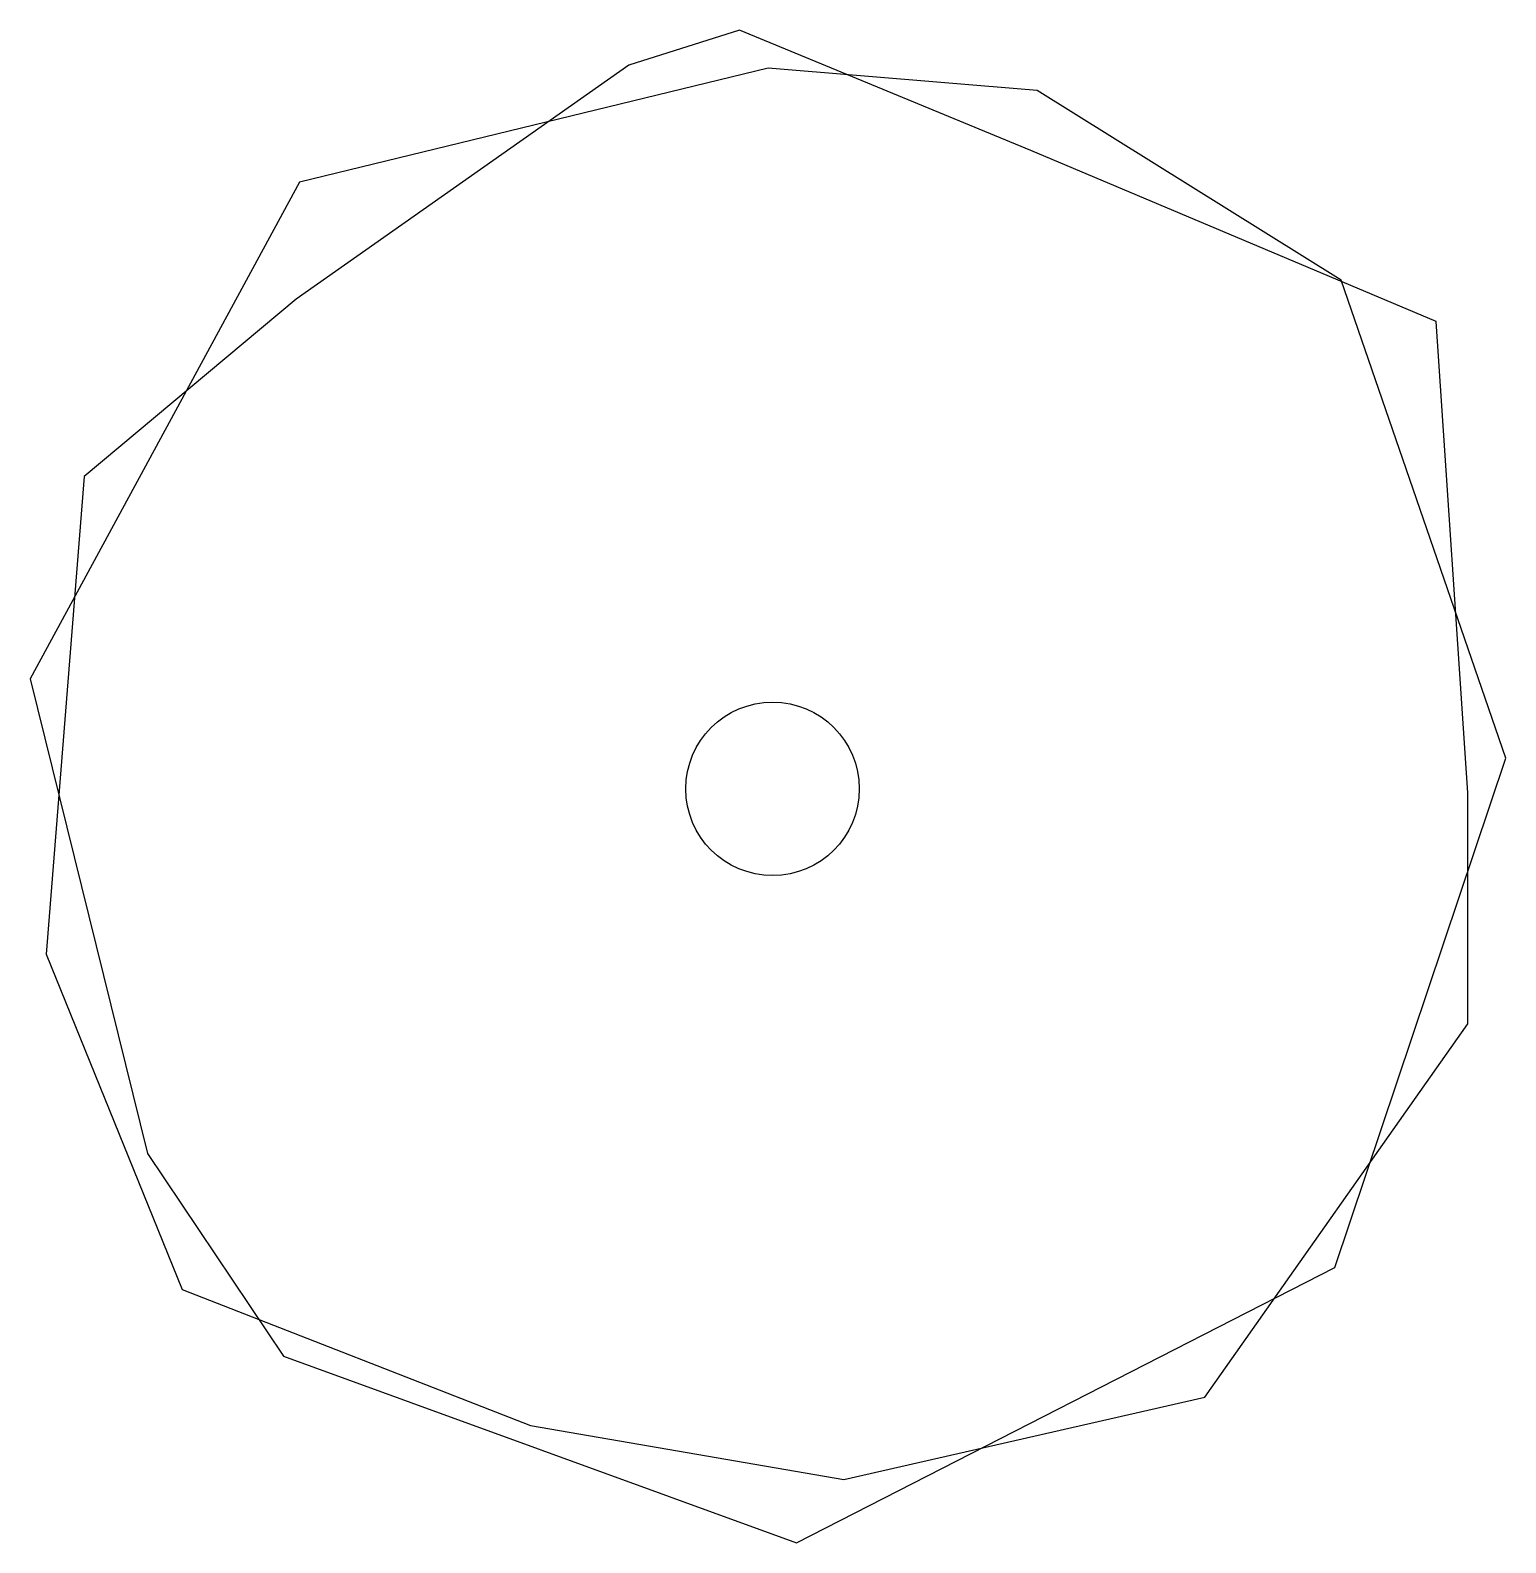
# Model space of a CAD drawing. Extents: x -0.97 to 0.95, y -0.98 to 0.99.
import ezdxf

# ---------------------------------------------------------------- set-up
doc = ezdxf.new("R2010")
doc.units = 0
doc.header["$LTSCALE"] = 0.01
doc.header["$MEASUREMENT"] = 0
doc.layers.get('0').update_dxf_attribs({"lineweight": 20})

msp = doc.modelspace()

# ---------------------------------------------------------------- linework, layer by layer
at = {"color": 0, "linetype": 'ByBlock', "lineweight": -2}
for points in [[(-0.1871, 0.9415), (-0.6196, 0.6369), (-0.8955, 0.4064), (-0.9449, -0.2151), (-0.7678, -0.6514), (-0.3148, -0.8283), (0.0929, -0.8983), (0.5624, -0.7913), (0.9042, -0.3056), (0.9042, -0.0052), (0.863, 0.6081), (0.3359, 0.8303), (-0.043, 0.9867)], [(-0.0059, 0.9373), (-0.6154, 0.7892), (-0.9655, 0.143), (-0.8131, -0.4744), (-0.636, -0.7378), (0.0311, -0.9806), (0.7312, -0.6226), (0.9536, 0.0401), (0.7395, 0.6616), (0.3441, 0.9085)]]:
    msp.add_lwpolyline(points, close=True, dxfattribs=at)
msp.add_circle((0, 0), 0.1128, dxfattribs=at)

doc.saveas('drawing.dxf')
